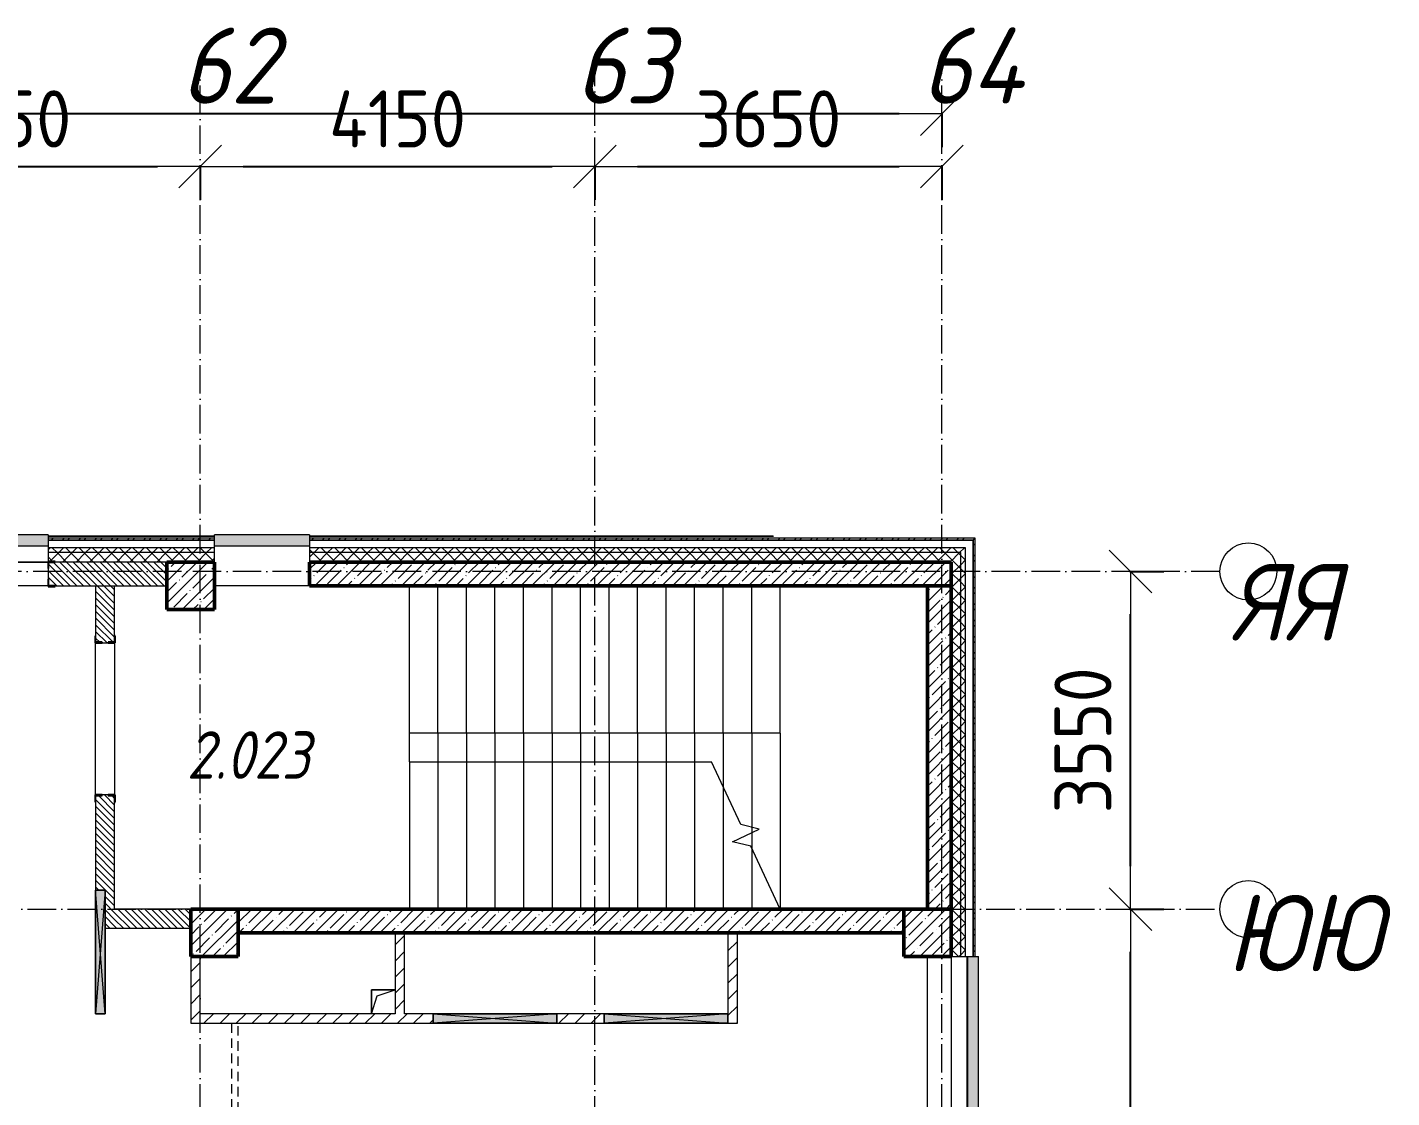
# Model space of a CAD drawing. Header units: millimetres. Extents: x 2294 to 908349, y -83289 to 219220.
# Drawn here: x 99094 to 113445, y 86073 to 97330 of the extents above; entities that cross this region are included whole.
import ezdxf

# ---------------------------------------------------------------- set-up
doc = ezdxf.new("R2010")
doc.units = ezdxf.units.MM
doc.linetypes.add('200_ШТРИХ_ш1п0_6_', pattern=[160, 100, -60])
doc.linetypes.add('50_200_ШТРИХ_1Т_ш5_п1_п1_', pattern=[700, 500, -100, 0, -100])
for name, color, linetype, lineweight in [('A-____-____-DIMS', 7, 'Continuous', 9), ('A-DETL-____-OTLN-3', 7, '200_ШТРИХ_ш1п0_6_', 9), ('A-DETL-GENF-OTLN', 7, 'Continuous', 9), ('A-FLOR-____-OTLN', 7, 'Continuous', 9), ('A-GENM-____-MCUT', 7, 'Continuous', 25), ('A-GENM-____-OTLN', 7, 'Continuous', 9), ('A-GENM-____-OTLN-1', 7, 'Continuous', 25), ('A-GLAZ-____-OTLN', 7, 'Continuous', 9), ('A-WALL-____-MCUT', 7, 'Continuous', 13), ('A-WALL-____-MCUT-1', 7, 'Continuous', 9), ('A-WALL-____-MCUT-2', 7, 'Continuous', 50), ('A-WALL-____-OTLN', 7, 'Continuous', 9), ('A-WALL-____-PATT-1', 7, 'Continuous', 9), ('A-WALL-FNSH-MCUT-1', 7, 'Continuous', 9), ('I-WALL-____-OTLN', 7, 'Continuous', 9), ('S-COLS-____-MCUT', 7, 'Continuous', 50), ('S-COLS-____-OTLN', 7, 'Continuous', 9), ('S-GRID-____-IDEN', 7, 'Continuous', 9), ('S-GRID-____-OTLN-1', 7, '50_200_ШТРИХ_1Т_ш5_п1_п1_', 9), ('S-STRS-____-MBND', 7, 'Continuous', 9), ('S-STRS-____-OTLN-1', 7, 'Continuous', 9), ('Марки помещений', 7, 'Continuous', 9)]:
    doc.layers.add(name, color=color, linetype=linetype, lineweight=lineweight)
doc.layers.add('A-GLAZ-____-OTLN-1', color=7, linetype='Continuous', lineweight=9, true_color=0xc0c0c0)
doc.styles.add('ISOCPEUR_I_2', font='isocpeui.ttf', dxfattribs={"width": 0.85, "height": 2.3})
doc.styles.add('ISOCPEUR_I_9', font='isocpeui.ttf', dxfattribs={"width": 0.9, "height": 250})
doc.styles.add('СПДС', font='isocpeur.ttf', dxfattribs={"width": 0.9})
doc.dimstyles.new('Размера А3', dxfattribs={"dimtxt": 800, "dimasz": 450, "dimexe": 350, "dimexo": 100, "dimgap": 200, "dimtad": 1, "dimdec": 0, "dimrnd": 10, "dimzin": 0, "dimdsep": 46, "dimtxsty": 'СПДС', "dimblk": 'ARROWHEAD_6', "dimcen": 1, "dimclrd": 5, "dimclre": 5, "dimclrt": 5, "dimazin": 0, "dimtfac": 1, "dimtdec": 0, "dimtmove": 2, "dimatfit": 3, "dimfxl": 1, "dimtolj": 1, "dimtzin": 0, "dimarcsym": 0})
pattern_1 = [(135, (7562.787, 6025.276), (-35.35534, -35.35534), [])]
pattern_2 = [(45, (7562.79, 6025.28), (-85.53659, 85.53659), []), (45, (7619.81, 6025.28), (-85.53659, 85.53659), [])]
pattern_3 = [(45, (7562.79, 6025.28), (-70.71068, 70.71068), []), (135, (7562.79, 6025.28), (-70.71068, -70.71068), [])]
pattern_4 = [(45, (7562.79, 6025.28), (-84.85281, 84.85281), [])]
pattern_5 = [(45, (7562.79, 6025.28), (-114.04925, 114.04925), []), (45, (7676.84, 6025.28), (-114.04925, 114.04925), [201.612, -40.322, 3.353, -36.97])]

# ---------------------------------------------------------------- blocks, each defined once
blk = doc.blocks.new('BSC_Колонна _Прямоугольная - 500х500-V103-АР1_План отверстий 2 этажа в осях 1-64_Ю-ЯЯ')
at = {"layer": 'S-COLS-____-OTLN'}
h = blk.add_hatch(dxfattribs=at)
h.set_pattern_fill('FP_116', color=256, style=0, pattern_type=2)
h.set_pattern_definition([(135, (85431.04, -93250), (-114.04925, -114.04925), []), (135, (85431.04, -93135.95), (-114.04925, -114.04925), [201.613, -40.323, 3.353, -36.97])])
h.paths.add_polyline_path([(250, 250), (-250, 250), (-250, -250), (250, -250)], flags=0)
at = {"layer": 'S-COLS-____-MCUT'}
for p, q in [((250, 250), (-250, 250)), ((-250, 250), (-250, -250)), ((250, -250), (250, 250)), ((-250, -250), (250, -250))]:
    blk.add_line(p, q, dxfattribs=at)
blk = doc.blocks.new('BSC_Колонна _Прямоугольная - 500х500-V104-АР1_План отверстий 2 этажа в осях 1-64_Ю-ЯЯ')
at = {"layer": 'S-COLS-____-OTLN'}
h = blk.add_hatch(dxfattribs=at)
h.set_pattern_fill('FP_117', color=256, style=0, pattern_type=2)
h.set_pattern_definition([(135, (81781.04, -101000), (-114.04925, -114.04925), []), (135, (81781.04, -100885.95), (-114.04925, -114.04925), [201.613, -40.323, 3.353, -36.97])])
h.paths.add_polyline_path([(250, 250), (-250, 250), (-250, -250), (250, -250)], flags=0)
at = {"layer": 'S-COLS-____-MCUT'}
for p, q in [((250, 250), (-250, 250)), ((-250, 250), (-250, -250)), ((250, -250), (250, 250)), ((-250, -250), (250, -250))]:
    blk.add_line(p, q, dxfattribs=at)
blk = doc.blocks.new('BSC_Колонна _Прямоугольная - 500х500-V148-АР1_План отверстий 2 этажа в осях 1-64_Ю-ЯЯ')
at = {"layer": 'S-COLS-____-OTLN'}
h = blk.add_hatch(dxfattribs=at)
h.set_pattern_fill('FP_162', color=256, style=0, pattern_type=2)
h.set_pattern_definition([(135, (81781.04, -93500), (-114.04925, -114.04925), []), (135, (81781.04, -93385.95), (-114.04925, -114.04925), [201.613, -40.323, 3.353, -36.97])])
h.paths.add_polyline_path([(250, 250), (-250, 250), (-250, -250), (250, -250)], flags=0)
at = {"layer": 'S-COLS-____-MCUT'}
for p, q in [((250, 250), (-250, 250)), ((-250, 250), (-250, -250)), ((250, -250), (250, 250)), ((-250, -250), (250, -250))]:
    blk.add_line(p, q, dxfattribs=at)
blk = doc.blocks.new('Отлив_СКБ - Отлив витража_120_НВФ-31885687-АР1_План отверстий 2 этажа в осях 1-64_Ю-ЯЯ')
at = {"layer": 'A-GLAZ-____-OTLN-1'}
for points in [[(0, 0), (0, -2), (1800, -2), (1800, 0), (1023, 0)], [(0, -83), (0, -120), (1800, -120), (1800, -2), (0, -2), (0, -63)]]:
    blk.add_hatch(color=256, dxfattribs=at).paths.add_polyline_path(points, flags=0)
at = {"layer": 'A-GLAZ-____-OTLN'}
for p, q in [((0, 0), (1800, 0)), ((1800, -2), (0, -2)), ((0, -120), (0, -83)), ((0, -120), (1800, -120)), ((1800, -83), (1800, -120))]:
    blk.add_line(p, q, dxfattribs=at)
blk = doc.blocks.new('Фахверк_СКБ_Уголок - 250_2700-27497298-АР1_План отверстий 2 этажа в осях 1-64_Ю-ЯЯ')
at = {"layer": 'A-GENM-____-MCUT'}
for p, q in [((200, 181), (125, 181)), ((125, 181), (125, 106)), ((131, 106), (131, 175)), ((131, 175), (200, 175)), ((200, 175), (200, 181)), ((125, 106), (131, 106)), ((131, -6), (125, -6)), ((125, -6), (125, -81)), ((125, -81), (200, -81)), ((131, -75), (131, -6)), ((200, -75), (131, -75)), ((200, -81), (200, -75))]:
    blk.add_line(p, q, dxfattribs=at)
blk = doc.blocks.new('Фахверк_СКБ_Уголок - 200_3960-28268576-АР1_План отверстий 2 этажа в осях 1-64_Ю-ЯЯ')
at = {"layer": 'A-GENM-____-MCUT'}
for p, q in [((200, 156), (125, 156)), ((125, 156), (125, 81)), ((131, 81), (131, 150)), ((131, 150), (200, 150)), ((200, 150), (200, 156)), ((125, 81), (131, 81)), ((131, 19), (125, 19)), ((125, 19), (125, -56)), ((131, -50), (131, 19)), ((125, -56), (200, -56)), ((200, -50), (131, -50)), ((200, -56), (200, -50))]:
    blk.add_line(p, q, dxfattribs=at)
blk = doc.blocks.new('154_Стойка_СКБ_Уголок - СМ-2180_200-28268025-АР1_План отверстий 2 этажа в осях 1-64_Ю-ЯЯ')
at = {"layer": 'A-GENM-____-MCUT'}
for p, q in [((125, 156), (125, 81)), ((200, 156), (125, 156)), ((131, 81), (131, 150)), ((131, 150), (200, 150)), ((200, 150), (200, 156)), ((125, 81), (131, 81)), ((131, 19), (125, 19)), ((125, 19), (125, -56)), ((131, -50), (131, 19)), ((125, -56), (200, -56)), ((200, -50), (131, -50)), ((200, -56), (200, -50))]:
    blk.add_line(p, q, dxfattribs=at)
blk = doc.blocks.new('AR_Отверстие прямоугольное _в плите_ - AR_Отверстие прямоугольное _в плите_-V183-АР1_План отверстий 2 этажа в осях 1-64_Ю-ЯЯ')
at = {"layer": 'A-GENM-____-OTLN'}
for p, q in [((125, 125), (-125, 125)), ((-125, 125), (-125, -125)), ((-125, -125), (-63, 63)), ((-63, 63), (125, 125))]:
    blk.add_line(p, q, dxfattribs=at)
blk = doc.blocks.new('Отлив_СКБ - Отлив витража_120_НВФ-31885689-АР1_План отверстий 2 этажа в осях 1-64_Ю-ЯЯ')
at = {"layer": 'A-GLAZ-____-OTLN-1'}
for points in [[(1800, 2), (1800, 120), (0, 120), (0, 2), (737, 2)], [(1800, 0), (1800, 2), (0, 2), (0, 0), (737, 0)]]:
    blk.add_hatch(color=256, dxfattribs=at).paths.add_polyline_path(points, flags=0)
at = {"layer": 'A-GLAZ-____-OTLN'}
for p, q in [((0, 83), (0, 120)), ((1800, 120), (0, 120)), ((0, 2), (1800, 2)), ((1800, 120), (1800, 83)), ((1800, 0), (0, 0))]:
    blk.add_line(p, q, dxfattribs=at)
blk = doc.blocks.new('Отлив_СКБ - Отлив витража_120_НВФ-31885289-АР1_План отверстий 2 этажа в осях 1-64_Ю-ЯЯ')
at = {"layer": 'A-GLAZ-____-OTLN-1'}
for points in [[(1000, 2), (1000, 120), (0, 120), (0, 2), (162, 2)], [(1000, 0), (1000, 2), (0, 2), (0, 0), (162, 0)]]:
    blk.add_hatch(color=256, dxfattribs=at).paths.add_polyline_path(points, flags=0)
at = {"layer": 'A-GLAZ-____-OTLN'}
for p, q in [((0, 83), (0, 120)), ((1000, 120), (0, 120)), ((0, 2), (1000, 2)), ((1000, 120), (1000, 83)), ((1000, 0), (0, 0))]:
    blk.add_line(p, q, dxfattribs=at)
blk = doc.blocks.new('AR_Отверстие прямоугольное _в стене__БезПР - AR_Отверстие прямоугольное _в стене__БезПР-36824044-АР1_План отверстий 2 этажа в осях 1-64_Ю-ЯЯ')
at = {"layer": 'A-GLAZ-____-OTLN'}
blk.add_hatch(color=256, dxfattribs=at).paths.add_polyline_path([(650, -50), (650, 50), (-650, 50), (-650, -50)], flags=0)
at = {"layer": 'A-DETL-GENF-OTLN'}
for p, q in [((-650, -50), (-650, 50)), ((-650, 50), (650, 50)), ((650, 50), (-650, -50)), ((-650, 50), (650, -50)), ((650, 50), (-650, 50)), ((-650, 50), (-650, -50)), ((650, 50), (650, -50)), ((650, -50), (650, 50)), ((650, -50), (-650, -50)), ((-650, -50), (650, -50))]:
    blk.add_line(p, q, dxfattribs=at)
blk = doc.blocks.new('AR_Отверстие прямоугольное _в стене_ - AR_Отверстие прямоугольное _в стене__ОВ-36938153-АР1_План отверстий 2 этажа в осях 1-64_Ю-ЯЯ')
at = {"layer": 'A-GLAZ-____-OTLN'}
blk.add_hatch(color=256, dxfattribs=at).paths.add_polyline_path([(650, -50), (650, 50), (-650, 50), (-650, -50)], flags=0)
at = {"layer": 'A-DETL-GENF-OTLN'}
for p, q in [((-650, -50), (-650, 50)), ((-650, 50), (650, 50)), ((650, 50), (-650, -50)), ((-650, 50), (650, -50)), ((650, 50), (-650, 50)), ((-650, 50), (-650, -50)), ((650, 50), (650, -50)), ((650, -50), (650, 50)), ((650, -50), (-650, -50)), ((-650, -50), (650, -50))]:
    blk.add_line(p, q, dxfattribs=at)
blk = doc.blocks.new('2floor')
at = {"layer": 'A-WALL-____-PATT-1'}
h = blk.add_hatch(dxfattribs=at)
h.set_pattern_fill('FP_1', color=256, style=0, pattern_type=2)
h.set_pattern_definition(pattern_3)
h.paths.add_polyline_path([(108913, 91806), (108963, 91806), (108963, 91856), (102063, 91856), (102063, 91806), (106528, 91806)], flags=0)
h.paths.add_polyline_path([(96806, 91806), (97513, 91806), (97513, 91856), (96313, 91856), (96313, 91806)], flags=0)
h.paths.add_polyline_path([(99313, 91806), (101063, 91806), (101063, 91856), (99313, 91856)], flags=0)
h.paths.add_polyline_path([(94513, 91806), (94513, 91856), (93388, 91856), (93388, 91806), (94155, 91806)], flags=0)
h.paths.add_polyline_path([(91588, 91806), (91588, 91856), (90463, 91856), (90463, 91806), (91504, 91806)], flags=0)
h.paths.add_polyline_path([(84613, 91806), (85813, 91806), (85813, 91856), (84613, 91856)], flags=0)
h.paths.add_polyline_path([(82813, 91806), (82813, 91856), (79263, 91856), (79263, 91806), (81783, 91806)], flags=0)
h.paths.add_polyline_path([(77463, 91806), (77463, 91856), (76263, 91856), (76263, 91806)], flags=0)
h.paths.add_polyline_path([(74463, 91806), (74463, 91856), (73263, 91856), (73263, 91806)], flags=0)
h.paths.add_polyline_path([(71463, 91806), (71463, 91856), (70213, 91856), (70213, 91806), (71178, 91806)], flags=0)
h.paths.add_polyline_path([(67643, 91806), (68413, 91806), (68413, 91856), (67213, 91856), (67213, 91806)], flags=0)
h.paths.add_polyline_path([(65413, 91806), (65413, 91856), (64213, 91856), (64213, 91806), (64991, 91806)], flags=0)
h.paths.add_polyline_path([(62413, 91806), (62413, 91856), (61213, 91856), (61213, 91806)], flags=0)
h.paths.add_polyline_path([(58805, 91806), (59413, 91806), (59413, 91856), (57763, 91856), (57763, 91806), (57921, 91806)], flags=0)
h = blk.add_hatch(dxfattribs=at)
h.set_pattern_fill('FP_3', color=256, style=0, pattern_type=2)
h.set_pattern_definition(pattern_2)
h.paths.add_polyline_path([(109043, 91936), (109063, 91936), (109063, 91956), (102063, 91956), (102063, 91936), (106528, 91936)], flags=0)
h.paths.add_polyline_path([(101063, 91936), (101063, 91956), (99313, 91956), (99313, 91936), (99458, 91936)], flags=0)
h.paths.add_polyline_path([(96806, 91936), (97513, 91936), (97513, 91956), (96573, 91956), (96573, 91936)], flags=0)
h = blk.add_hatch(dxfattribs=at)
h.set_pattern_fill('FP_3', color=256, style=0, pattern_type=2)
h.set_pattern_definition(pattern_2)
h.paths.add_polyline_path([(109063, 75506), (109063, 76756), (109043, 76756), (109043, 75506)], flags=0)
h.paths.add_polyline_path([(109043, 78556), (109063, 78556), (109063, 79756), (109043, 79756), (109043, 79394)], flags=0)
h.paths.add_polyline_path([(109063, 81556), (109063, 82756), (109043, 82756), (109043, 81556)], flags=0)
h.paths.add_polyline_path([(109063, 84556), (109063, 85756), (109043, 85756), (109043, 84556)], flags=0)
h.paths.add_polyline_path([(109063, 87556), (109063, 91936), (109043, 91936), (109043, 87556)], flags=0)
h = blk.add_hatch(dxfattribs=at)
h.set_pattern_fill('FP_1', color=256, style=0, pattern_type=2)
h.set_pattern_definition(pattern_3)
h.paths.add_polyline_path([(108813, 91706), (108913, 91706), (108913, 91806), (102063, 91806), (102063, 91706), (106528, 91706)], flags=0)
h.paths.add_polyline_path([(100563, 91706), (101063, 91706), (101063, 91806), (99313, 91806), (99313, 91712), (99388, 91712), (99388, 91706), (99458, 91706)], flags=0)
h.paths.add_polyline_path([(96806, 91706), (97438, 91706), (97438, 91712), (97513, 91712), (97513, 91806), (96313, 91806), (96313, 91706)], flags=0)
h.paths.add_polyline_path([(94155, 91706), (94438, 91706), (94438, 91712), (94513, 91712), (94513, 91806), (93388, 91806), (93388, 91712), (93463, 91712), (93463, 91706)], flags=0)
h.paths.add_polyline_path([(91504, 91706), (91513, 91706), (91513, 91712), (91588, 91712), (91588, 91806), (90463, 91806), (90463, 91706), (90963, 91706)], flags=0)
h.paths.add_polyline_path([(85063, 91706), (85738, 91706), (85738, 91712), (85813, 91712), (85813, 91806), (84613, 91806), (84613, 91712), (84688, 91712), (84688, 91706)], flags=0)
h.paths.add_polyline_path([(82813, 91706), (82813, 91806), (79263, 91806), (79263, 91712), (79338, 91712), (79338, 91706), (82313, 91706)], flags=0)
h.paths.add_polyline_path([(76263, 91706), (77388, 91706), (77388, 91712), (77463, 91712), (77463, 91806), (76263, 91806)], flags=0)
h.paths.add_polyline_path([(73338, 91706), (74388, 91706), (74388, 91712), (74463, 91712), (74463, 91806), (73263, 91806), (73263, 91712), (73338, 91712)], flags=0)
h.paths.add_polyline_path([(71388, 91706), (71388, 91712), (71463, 91712), (71463, 91806), (70213, 91806), (70213, 91712), (70288, 91712), (70288, 91706), (71178, 91706)], flags=0)
h.paths.add_polyline_path([(68338, 91706), (68338, 91712), (68413, 91712), (68413, 91806), (67213, 91806), (67213, 91712), (67288, 91712), (67288, 91706), (67643, 91706)], flags=0)
h.paths.add_polyline_path([(65338, 91706), (65338, 91712), (65413, 91712), (65413, 91806), (64213, 91806), (64213, 91712), (64288, 91712), (64288, 91706), (64991, 91706)], flags=0)
h.paths.add_polyline_path([(61288, 91706), (62338, 91706), (62338, 91712), (62413, 91712), (62413, 91806), (61213, 91806), (61213, 91712), (61288, 91712)], flags=0)
h.paths.add_polyline_path([(59338, 91706), (59338, 91712), (59413, 91712), (59413, 91806), (57763, 91806), (57763, 91706), (58805, 91706)], flags=0)
h = blk.add_hatch(dxfattribs=at)
h.set_pattern_fill('FP_6', color=256, style=0, pattern_type=2)
h.set_pattern_definition(pattern_1)
h.paths.add_polyline_path([(99319, 91456), (100563, 91456), (100563, 91706), (99319, 91706), (99319, 91637), (99313, 91637), (99313, 91525), (99319, 91525), (99319, 91458)], flags=0)
h.paths.add_polyline_path([(97507, 91456), (97507, 91525), (97513, 91525), (97513, 91637), (97507, 91637), (97507, 91706), (96813, 91706), (96813, 91456), (97438, 91456)], flags=0)
h = blk.add_hatch(dxfattribs=at)
h.set_pattern_fill('FP_13', color=256, style=0, pattern_type=2)
h.set_pattern_definition(pattern_5)
h.paths.add_polyline_path([(108813, 91456), (108813, 91706), (102063, 91706), (102063, 91456), (106528, 91456)], flags=0)
h = blk.add_hatch(dxfattribs=at)
h.set_pattern_fill('FP_1', color=256, style=0, pattern_type=2)
h.set_pattern_definition(pattern_3)
h.paths.add_polyline_path([(108813, 52841), (108913, 52841), (108913, 53106), (108813, 53106)], flags=0)
h.paths.add_polyline_path([(108913, 54106), (108913, 61806), (108819, 61806), (108819, 61731), (108813, 61731), (108813, 54106)], flags=0)
h.paths.add_polyline_path([(108913, 75506), (108913, 76756), (108819, 76756), (108819, 76681), (108813, 76681), (108813, 75581), (108819, 75581), (108819, 75506)], flags=0)
h.paths.add_polyline_path([(108819, 78556), (108913, 78556), (108913, 79756), (108813, 79756), (108813, 78631), (108819, 78631), (108819, 78562)], flags=0)
h.paths.add_polyline_path([(108819, 81556), (108913, 81556), (108913, 82756), (108819, 82756), (108819, 82681), (108813, 82681), (108813, 81631), (108819, 81631), (108819, 81562)], flags=0)
h.paths.add_polyline_path([(108819, 84556), (108913, 84556), (108913, 85756), (108819, 85756), (108819, 85681), (108813, 85681), (108813, 84631), (108819, 84631), (108819, 84562)], flags=0)
h.paths.add_polyline_path([(108913, 87556), (108913, 91706), (108813, 91706), (108813, 87556)], flags=0)
h = blk.add_hatch(dxfattribs=at)
h.set_pattern_fill('FP_1', color=256, style=0, pattern_type=2)
h.set_pattern_definition(pattern_3)
h.paths.add_polyline_path([(108963, 52841), (108963, 53106), (108913, 53106), (108913, 52841)], flags=0)
h.paths.add_polyline_path([(108913, 54106), (108963, 54106), (108963, 61806), (108913, 61806), (108913, 56792)], flags=0)
h.paths.add_polyline_path([(108913, 75506), (108963, 75506), (108963, 76756), (108913, 76756), (108913, 76165)], flags=0)
h.paths.add_polyline_path([(108913, 78556), (108963, 78556), (108963, 79756), (108913, 79756), (108913, 79394)], flags=0)
h.paths.add_polyline_path([(108963, 81556), (108963, 82756), (108913, 82756), (108913, 81556)], flags=0)
h.paths.add_polyline_path([(108963, 84556), (108963, 85756), (108913, 85756), (108913, 84556)], flags=0)
h.paths.add_polyline_path([(108963, 87556), (108963, 91806), (108913, 91806), (108913, 87556)], flags=0)
h = blk.add_hatch(dxfattribs=at)
h.set_pattern_fill('FP_6', color=256, style=0, pattern_type=2)
h.set_pattern_definition(pattern_1)
h.paths.add_polyline_path([(100013, 87856), (100013, 89250), (99944, 89250), (99944, 89256), (99882, 89256), (99882, 89250), (99813, 89250), (99813, 88256), (99913, 88256), (99913, 87856)], flags=0)
h.paths.add_polyline_path([(99944, 90856), (99944, 90862), (100013, 90862), (100013, 91456), (99813, 91456), (99813, 90862), (99882, 90862), (99882, 90856)], flags=0)
h = blk.add_hatch(dxfattribs=at)
h.set_pattern_fill('FP_13', color=256, style=0, pattern_type=2)
h.set_pattern_definition(pattern_5)
h.paths.add_polyline_path([(108813, 88056), (108813, 91456), (108563, 91456), (108563, 88056)], flags=0)
h = blk.add_hatch(dxfattribs=at)
h.set_pattern_fill('FP_6', color=256, style=0, pattern_type=2)
h.set_pattern_definition(pattern_1)
h.paths.add_polyline_path([(100813, 87856), (100813, 88056), (100013, 88056), (100013, 87856)], flags=0)
h = blk.add_hatch(dxfattribs=at)
h.set_pattern_fill('FP_13', color=256, style=0, pattern_type=2)
h.set_pattern_definition(pattern_5)
h.paths.add_polyline_path([(108313, 87806), (108313, 88056), (101313, 88056), (101313, 87806), (108295, 87806)], flags=0)
h = blk.add_hatch(dxfattribs=at)
h.set_pattern_fill('FP_4', color=256, style=0, pattern_type=2)
h.set_pattern_definition(pattern_4)
h.paths.add_polyline_path([(102963, 86956), (103063, 86956), (103063, 87806), (102963, 87806)], flags=0)
h = blk.add_hatch(dxfattribs=at)
h.set_pattern_fill('FP_4', color=256, style=0, pattern_type=2)
h.set_pattern_definition(pattern_4)
h.paths.add_polyline_path([(106528, 86856), (106563, 86856), (106563, 87806), (106463, 87806), (106463, 86856)], flags=0)
h = blk.add_hatch(dxfattribs=at)
h.set_pattern_fill('FP_4', color=256, style=0, pattern_type=2)
h.set_pattern_definition(pattern_4)
h.paths.add_polyline_path([(100913, 86956), (100913, 87556), (100813, 87556), (100813, 86956)], flags=0)
h = blk.add_hatch(dxfattribs=at)
h.set_pattern_fill('FP_4', color=256, style=0, pattern_type=2)
h.set_pattern_definition(pattern_4)
h.paths.add_polyline_path([(101513, 86856), (101513, 86956), (100813, 86956), (100813, 86856)], flags=0)
h = blk.add_hatch(dxfattribs=at)
h.set_pattern_fill('FP_4', color=256, style=0, pattern_type=2)
h.set_pattern_definition(pattern_4)
h.paths.add_polyline_path([(101513, 86856), (103363, 86856), (103363, 86956), (101513, 86956)], flags=0)
h.paths.add_polyline_path([(105163, 86856), (105163, 86956), (104663, 86956), (104663, 86856), (104760, 86856)], flags=0)
at = {"layer": 'A-DETL-____-OTLN-3'}
for p, q in [((101243, 86856), (101243, 85606)), ((101313, 85606), (101313, 86856))]:
    blk.add_line(p, q, dxfattribs=at)
at = {"layer": 'A-FLOR-____-OTLN'}
for p, q in [((103113, 89606), (103113, 91456)), ((102713, 87206), (102963, 87206)), ((102713, 86956), (102713, 87206))]:
    blk.add_line(p, q, dxfattribs=at)
at = {"layer": 'A-WALL-____-MCUT'}
for p, q in [((101063, 91936), (99313, 91936)), ((99313, 91936), (99313, 91712)), ((101063, 91706), (101063, 91936)), ((109043, 91936), (102063, 91936)), ((102063, 91936), (102063, 91706)), ((109043, 91706), (109043, 91936)), ((108813, 91706), (108813, 91456)), ((109043, 87556), (109043, 91706)), ((99313, 91637), (99313, 91525)), ((99388, 91456), (100563, 91456)), ((99813, 91456), (99813, 90931)), ((100013, 90931), (100013, 91456)), ((99882, 90856), (99944, 90856)), ((99813, 89181), (99813, 88256)), ((99944, 89256), (99882, 89256)), ((100013, 88056), (100013, 89181)), ((100813, 88056), (100013, 88056)), ((99913, 87856), (100813, 87856)), ((108813, 87556), (109043, 87556))]:
    blk.add_line(p, q, dxfattribs=at)
at = {"layer": 'A-WALL-____-MCUT-1'}
for p, q in [((101063, 91856), (99313, 91856)), ((108963, 91856), (102063, 91856)), ((108963, 87556), (108963, 91856)), ((101063, 91806), (99313, 91806)), ((100563, 91706), (99388, 91706)), ((108913, 91806), (102063, 91806)), ((108913, 87556), (108913, 91806))]:
    blk.add_line(p, q, dxfattribs=at)
at = {"layer": 'A-WALL-____-MCUT-2'}
for p, q in [((102063, 91706), (108813, 91706)), ((102063, 91706), (102063, 91456)), ((108813, 88056), (108813, 91706)), ((108813, 91456), (102063, 91456)), ((108563, 91456), (108563, 88056)), ((108813, 91456), (108813, 88056)), ((108313, 88056), (101313, 88056)), ((101313, 87806), (108313, 87806))]:
    blk.add_line(p, q, dxfattribs=at)
at = {"layer": 'A-WALL-____-OTLN'}
for p, q in [((99313, 91706), (97513, 91706)), ((97513, 91706), (99313, 91706)), ((99313, 91456), (97513, 91456)), ((102063, 91456), (101063, 91456)), ((108563, 85756), (108563, 87556)), ((108813, 87556), (108813, 85756))]:
    blk.add_line(p, q, dxfattribs=at)
at = {"layer": 'A-WALL-FNSH-MCUT-1'}
for p, q in [((101063, 91956), (99313, 91956)), ((99313, 91956), (99313, 91936)), ((99313, 91936), (101063, 91936)), ((101063, 91936), (101063, 91956)), ((109063, 91956), (102063, 91956)), ((102063, 91956), (102063, 91936)), ((102063, 91936), (109043, 91936)), ((109043, 91936), (109043, 87556)), ((109063, 87556), (109063, 91956)), ((102963, 87806), (102963, 86956)), ((103063, 86956), (103063, 87806)), ((106463, 87806), (106463, 86956)), ((106563, 87806), (106463, 87806)), ((106563, 86856), (106563, 87806)), ((100813, 87556), (100813, 86856)), ((100913, 86956), (100913, 87556)), ((109043, 87556), (109063, 87556)), ((100813, 86856), (103363, 86856)), ((102963, 86956), (100913, 86956)), ((103363, 86956), (103063, 86956)), ((105163, 86956), (104663, 86956)), ((104663, 86856), (105163, 86856)), ((106463, 86856), (106563, 86856))]:
    blk.add_line(p, q, dxfattribs=at)
at = {"layer": 'I-WALL-____-OTLN'}
for p, q in [((99313, 91981), (101063, 91981)), ((101063, 91975), (99313, 91975)), ((102063, 91981), (106938, 91981)), ((106944, 91975), (102063, 91975)), ((99813, 89256), (99813, 90856)), ((100013, 90856), (100013, 89256))]:
    blk.add_line(p, q, dxfattribs=at)
at = {"layer": 'S-STRS-____-MBND'}
for p, q in [((106599, 88945), (106290, 89606)), ((106510, 88765), (106793, 88897)), ((106793, 88897), (106599, 88945)), ((106704, 88718), (106510, 88765)), ((107013, 88056), (106704, 88718))]:
    blk.add_line(p, q, dxfattribs=at)
at = {"layer": 'S-STRS-____-OTLN-1'}
for p, q in [((103113, 89906), (103113, 91456)), ((103413, 91456), (103113, 91456)), ((103713, 91456), (103413, 91456)), ((103413, 89906), (103413, 91456)), ((103413, 89906), (103413, 91456)), ((104013, 91456), (103713, 91456)), ((103713, 89906), (103713, 91456)), ((103713, 89906), (103713, 91456)), ((104313, 91456), (104013, 91456)), ((104013, 89906), (104013, 91456)), ((104013, 89906), (104013, 91456)), ((104613, 91456), (104313, 91456)), ((104313, 89906), (104313, 91456)), ((104313, 89906), (104313, 91456)), ((104913, 91456), (104613, 91456)), ((104613, 89906), (104613, 91456)), ((104613, 89906), (104613, 91456)), ((105213, 91456), (104913, 91456)), ((104913, 89906), (104913, 91456)), ((104913, 89906), (104913, 91456)), ((105513, 91456), (105213, 91456)), ((105213, 89906), (105213, 91456)), ((105213, 89906), (105213, 91456)), ((105813, 91456), (105513, 91456)), ((105513, 89906), (105513, 91456)), ((105513, 89906), (105513, 91456)), ((106113, 91456), (105813, 91456)), ((105813, 89906), (105813, 91456)), ((105813, 89906), (105813, 91456)), ((106413, 91456), (106113, 91456)), ((106113, 89906), (106113, 91456)), ((106113, 89906), (106113, 91456)), ((106713, 91456), (106413, 91456)), ((106413, 89906), (106413, 91456)), ((106413, 89906), (106413, 91456)), ((107013, 91456), (106713, 91456)), ((106713, 89906), (106713, 91456)), ((106713, 89906), (106713, 91456)), ((108563, 91456), (107013, 91456)), ((107013, 89906), (107013, 91456)), ((107013, 89906), (107013, 91456)), ((103413, 89906), (103113, 89906)), ((103713, 89906), (103413, 89906)), ((103413, 89906), (103413, 89606)), ((103413, 89906), (103413, 89606)), ((104013, 89906), (103713, 89906)), ((103713, 89906), (103713, 89606)), ((103713, 89906), (103713, 89606)), ((104313, 89906), (104013, 89906)), ((104013, 89906), (104013, 89606)), ((104013, 89906), (104013, 89606)), ((104613, 89906), (104313, 89906)), ((104313, 89906), (104313, 89606)), ((104313, 89906), (104313, 89606)), ((104913, 89906), (104613, 89906)), ((104613, 89906), (104613, 89606)), ((104613, 89906), (104613, 89606)), ((105213, 89906), (104913, 89906)), ((104913, 89906), (104913, 89606)), ((104913, 89906), (104913, 89606)), ((105513, 89906), (105213, 89906)), ((105213, 89906), (105213, 89606)), ((105213, 89906), (105213, 89606)), ((105813, 89906), (105513, 89906)), ((105513, 89906), (105513, 89606)), ((105513, 89906), (105513, 89606)), ((106113, 89906), (105813, 89906)), ((105813, 89906), (105813, 89606)), ((105813, 89906), (105813, 89606)), ((106413, 89906), (106113, 89906)), ((106113, 89906), (106113, 89606)), ((106113, 89906), (106113, 89606)), ((106713, 89906), (106413, 89906)), ((106413, 89906), (106413, 89343)), ((106413, 89906), (106413, 89343)), ((107013, 89906), (106713, 89906)), ((106713, 89906), (106713, 88917)), ((106713, 89906), (106713, 88917)), ((107013, 89906), (107013, 88056)), ((107013, 89906), (107013, 88056)), ((103113, 89606), (103113, 88056)), ((103113, 89606), (103413, 89606)), ((103113, 89606), (103113, 88056)), ((103413, 89606), (103713, 89606)), ((103413, 89606), (103413, 88056)), ((103413, 89606), (103413, 88056)), ((103713, 89606), (104013, 89606)), ((103713, 89606), (103713, 88056)), ((103713, 89606), (103713, 88056)), ((104013, 89606), (104313, 89606)), ((104013, 89606), (104013, 88056)), ((104013, 89606), (104013, 88056)), ((104313, 89606), (104613, 89606)), ((104313, 89606), (104313, 88056)), ((104313, 89606), (104313, 88056)), ((104613, 89606), (104913, 89606)), ((104613, 89606), (104613, 88056)), ((104613, 89606), (104613, 88056)), ((104913, 89606), (105213, 89606)), ((104913, 89606), (104913, 88056)), ((104913, 89606), (104913, 88056)), ((105213, 89606), (105513, 89606)), ((105213, 89606), (105213, 88056)), ((105213, 89606), (105213, 88056)), ((105513, 89606), (105813, 89606)), ((105513, 89606), (105513, 88056)), ((105513, 89606), (105513, 88056)), ((105813, 89606), (106113, 89606)), ((105813, 89606), (105813, 88056)), ((105813, 89606), (105813, 88056)), ((106113, 89606), (106290, 89606)), ((106113, 89606), (106113, 88056)), ((106113, 89606), (106113, 88056)), ((106413, 89343), (106413, 88056)), ((106413, 89343), (106413, 88056)), ((106713, 88917), (106713, 88860)), ((106713, 88917), (106713, 88860)), ((106713, 88860), (106713, 88700)), ((106713, 88860), (106713, 88700)), ((106713, 88700), (106713, 88056)), ((106713, 88700), (106713, 88056))]:
    blk.add_line(p, q, dxfattribs=at)
at = {"layer": 'A-GENM-____-OTLN'}
blk.add_blockref('AR_Отверстие прямоугольное _в плите_ - AR_Отверстие прямоугольное _в плите_-V183-АР1_План отверстий 2 этажа в осях 1-64_Ю-ЯЯ', (102838, 87081), dxfattribs=at)
at = {"layer": 'A-GENM-____-OTLN-1'}
blk.add_blockref('Фахверк_СКБ_Уголок - 250_2700-27497298-АР1_План отверстий 2 этажа в осях 1-64_Ю-ЯЯ', (99188, 91531), dxfattribs=at)
for name, p, rotation in [('Фахверк_СКБ_Уголок - 200_3960-28268576-АР1_План отверстий 2 этажа в осях 1-64_Ю-ЯЯ', (99963, 90731), 90), ('154_Стойка_СКБ_Уголок - СМ-2180_200-28268025-АР1_План отверстий 2 этажа в осях 1-64_Ю-ЯЯ', (99863, 89381), 270)]:
    blk.add_blockref(name, p, dxfattribs=dict(at, rotation=rotation))
at = {"layer": 'A-GLAZ-____-OTLN'}
for name, p in [('Отлив_СКБ - Отлив витража_120_НВФ-31885689-АР1_План отверстий 2 этажа в осях 1-64_Ю-ЯЯ', (97513, 91873)), ('Отлив_СКБ - Отлив витража_120_НВФ-31885289-АР1_План отверстий 2 этажа в осях 1-64_Ю-ЯЯ', (101063, 91873)), ('AR_Отверстие прямоугольное _в стене__БезПР - AR_Отверстие прямоугольное _в стене__БезПР-36824044-АР1_План отверстий 2 этажа в осях 1-64_Ю-ЯЯ', (104013, 86906)), ('AR_Отверстие прямоугольное _в стене__БезПР - AR_Отверстие прямоугольное _в стене__БезПР-36824044-АР1_План отверстий 2 этажа в осях 1-64_Ю-ЯЯ', (105813, 86906))]:
    blk.add_blockref(name, p, dxfattribs=at)
for name, p, rotation in [('AR_Отверстие прямоугольное _в стене_ - AR_Отверстие прямоугольное _в стене__ОВ-36938153-АР1_План отверстий 2 этажа в осях 1-64_Ю-ЯЯ', (99863, 87606), 270), ('Отлив_СКБ - Отлив витража_120_НВФ-31885687-АР1_План отверстий 2 этажа в осях 1-64_Ю-ЯЯ', (108980, 85756), 90)]:
    blk.add_blockref(name, p, dxfattribs=dict(at, rotation=rotation))
at = {"layer": 'S-COLS-____-OTLN', "rotation": 269.9999999999997}
for name, p in [('BSC_Колонна _Прямоугольная - 500х500-V103-АР1_План отверстий 2 этажа в осях 1-64_Ю-ЯЯ', (100813, 91456)), ('BSC_Колонна _Прямоугольная - 500х500-V148-АР1_План отверстий 2 этажа в осях 1-64_Ю-ЯЯ', (101063, 87806)), ('BSC_Колонна _Прямоугольная - 500х500-V104-АР1_План отверстий 2 этажа в осях 1-64_Ю-ЯЯ', (108563, 87806))]:
    blk.add_blockref(name, p, dxfattribs=at)
at = {"layer": 'Марки помещений', "insert": (100771, 89926), "char_height": 500, "width": 785.65, "attachment_point": 1, "style": 'ISOCPEUR_I_2'}
blk.add_mtext('2.023', dxfattribs=at)
blk = doc.blocks.new('Ось сетки - Круг_Ø6_00__ISO-2_5_0_9K_-25732049-АР1_План отверстий 3 этажа в осях 1-64_Ю-ЯЯ')
at = {"layer": 'S-GRID-____-IDEN'}
blk.add_circle((0, 0), 3, dxfattribs=at)
blk = doc.blocks.new('ARROWHEAD_6')
at = {"color": 0, "linetype": 'Continuous'}
for p, q in [((-0.5, -0.5), (0.5, 0.5)), ((0, 0), (-1, 0))]:
    blk.add_line(p, q, dxfattribs=at)
blk = doc.blocks.new('*D2676')
at = {"layer": 'A-____-____-DIMS', "color": 0, "lineweight": -2, "transparency": 16777216}
for p, q in [((254684, 95872), (254684, 95516)), ((255134, 95866), (258484, 95866)), ((258934, 95872), (258934, 95516))]:
    blk.add_line(p, q, dxfattribs=at)
at = {"layer": 'Defpoints', "color": 0, "transparency": 16777216}
for p in [(254684, 95972), (258934, 95972), (258934, 95866)]:
    blk.add_point(p, dxfattribs=at)
at = {"layer": 'A-____-____-DIMS', "color": 0, "lineweight": -2, "transparency": 16777216, "xscale": 450, "yscale": 450, "zscale": 450, "rotation": 180}
blk.add_blockref('ARROWHEAD_6', (254684, 95866), dxfattribs=at)
at = {"layer": 'A-____-____-DIMS', "color": 0, "lineweight": -2, "transparency": 16777216, "xscale": 450, "yscale": 450, "zscale": 450}
blk.add_blockref('ARROWHEAD_6', (258934, 95866), dxfattribs=at)
at = {"layer": 'A-____-____-DIMS', "color": 0, "transparency": 16777216, "insert": (256809, 96366), "char_height": 600, "attachment_point": 5, "style": 'СПДС'}
blk.add_mtext('\\A1;4250', dxfattribs=at)
blk = doc.blocks.new('*D2677')
at = {"layer": 'A-____-____-DIMS', "color": 0, "lineweight": -2, "transparency": 16777216}
for p, q in [((258934, 95872), (258934, 95516)), ((259384, 95866), (262634, 95866)), ((263084, 95872), (263084, 95516))]:
    blk.add_line(p, q, dxfattribs=at)
at = {"layer": 'Defpoints', "color": 0, "transparency": 16777216}
for p in [(258934, 95972), (263084, 95972), (263084, 95866)]:
    blk.add_point(p, dxfattribs=at)
at = {"layer": 'A-____-____-DIMS', "color": 0, "lineweight": -2, "transparency": 16777216, "xscale": 450, "yscale": 450, "zscale": 450, "rotation": 180}
blk.add_blockref('ARROWHEAD_6', (258934, 95866), dxfattribs=at)
at = {"layer": 'A-____-____-DIMS', "color": 0, "lineweight": -2, "transparency": 16777216, "xscale": 450, "yscale": 450, "zscale": 450}
blk.add_blockref('ARROWHEAD_6', (263084, 95866), dxfattribs=at)
at = {"layer": 'A-____-____-DIMS', "color": 0, "transparency": 16777216, "insert": (261009, 96366), "char_height": 600, "attachment_point": 5, "style": 'СПДС'}
blk.add_mtext('\\A1;4150', dxfattribs=at)
blk = doc.blocks.new('*D2678')
at = {"layer": 'A-____-____-DIMS', "color": 0, "lineweight": -2, "transparency": 16777216}
for p, q in [((263084, 95872), (263084, 95516)), ((263534, 95866), (266284, 95866)), ((266734, 95872), (266734, 95516))]:
    blk.add_line(p, q, dxfattribs=at)
at = {"layer": 'Defpoints', "color": 0, "transparency": 16777216}
for p in [(263084, 95972), (266734, 95972), (266734, 95866)]:
    blk.add_point(p, dxfattribs=at)
at = {"layer": 'A-____-____-DIMS', "color": 0, "lineweight": -2, "transparency": 16777216, "xscale": 450, "yscale": 450, "zscale": 450, "rotation": 180}
blk.add_blockref('ARROWHEAD_6', (263084, 95866), dxfattribs=at)
at = {"layer": 'A-____-____-DIMS', "color": 0, "lineweight": -2, "transparency": 16777216, "xscale": 450, "yscale": 450, "zscale": 450}
blk.add_blockref('ARROWHEAD_6', (266734, 95866), dxfattribs=at)
at = {"layer": 'A-____-____-DIMS', "color": 0, "transparency": 16777216, "insert": (264909, 96366), "char_height": 600, "attachment_point": 5, "style": 'СПДС'}
blk.add_mtext('\\A1;3650', dxfattribs=at)
blk = doc.blocks.new('*D2679')
at = {"layer": 'A-____-____-DIMS', "color": 0, "lineweight": -2, "transparency": 16777216}
for p, q in [((163234, 96424), (163234, 96068)), ((163684, 96418), (213680, 96418)), ((266284, 96418), (216132, 96418)), ((266734, 96424), (266734, 96068))]:
    blk.add_line(p, q, dxfattribs=at)
at = {"layer": 'Defpoints', "color": 0, "transparency": 16777216}
for p in [(163234, 96524), (266734, 96524), (266734, 96418)]:
    blk.add_point(p, dxfattribs=at)
at = {"layer": 'A-____-____-DIMS', "color": 0, "lineweight": -2, "transparency": 16777216, "xscale": 450, "yscale": 450, "zscale": 450, "rotation": 180}
blk.add_blockref('ARROWHEAD_6', (163234, 96418), dxfattribs=at)
at = {"layer": 'A-____-____-DIMS', "color": 0, "lineweight": -2, "transparency": 16777216, "xscale": 450, "yscale": 450, "zscale": 450}
blk.add_blockref('ARROWHEAD_6', (266734, 96418), dxfattribs=at)
at = {"layer": 'A-____-____-DIMS', "color": 0, "transparency": 16777216, "insert": (213880, 96978), "char_height": 600, "attachment_point": 1, "line_spacing_factor": 1.149209, "style": 'СПДС'}
blk.add_mtext('\\A1;103500', dxfattribs=at)
blk = doc.blocks.new('*D2694')
at = {"layer": 'A-____-____-DIMS', "color": 0, "lineweight": -2, "transparency": 16777216}
for p, q in [((268712, 88056), (269068, 88056)), ((268718, 82056), (268718, 87606)), ((268712, 81606), (269068, 81606))]:
    blk.add_line(p, q, dxfattribs=at)
at = {"layer": 'Defpoints', "color": 0, "transparency": 16777216}
for p in [(268612, 88056), (268718, 88056), (268612, 81606)]:
    blk.add_point(p, dxfattribs=at)
at = {"layer": 'A-____-____-DIMS', "color": 0, "lineweight": -2, "transparency": 16777216, "xscale": 450, "yscale": 450, "zscale": 450}
for p, rotation in [((268718, 88056), 90), ((268718, 81606), 270)]:
    blk.add_blockref('ARROWHEAD_6', p, dxfattribs=dict(at, rotation=rotation))
at = {"layer": 'A-____-____-DIMS', "color": 0, "transparency": 16777216, "insert": (268218, 84831), "char_height": 600, "attachment_point": 5, "rotation": 90, "style": 'СПДС'}
blk.add_mtext('\\A1;6450', dxfattribs=at)
blk = doc.blocks.new('*D2695')
at = {"layer": 'A-____-____-DIMS', "color": 0, "lineweight": -2, "transparency": 16777216}
for p, q in [((268712, 91606), (269068, 91606)), ((268718, 88506), (268718, 91156)), ((268712, 88056), (269068, 88056))]:
    blk.add_line(p, q, dxfattribs=at)
at = {"layer": 'Defpoints', "color": 0, "transparency": 16777216}
for p in [(268612, 91606), (268718, 91606), (268612, 88056)]:
    blk.add_point(p, dxfattribs=at)
at = {"layer": 'A-____-____-DIMS', "color": 0, "lineweight": -2, "transparency": 16777216, "xscale": 450, "yscale": 450, "zscale": 450}
for p, rotation in [((268718, 91606), 90), ((268718, 88056), 270)]:
    blk.add_blockref('ARROWHEAD_6', p, dxfattribs=dict(at, rotation=rotation))
at = {"layer": 'A-____-____-DIMS', "color": 0, "transparency": 16777216, "insert": (268218, 89831), "char_height": 600, "attachment_point": 5, "rotation": 90, "style": 'СПДС'}
blk.add_mtext('\\A1;3550', dxfattribs=at)
blk = doc.blocks.new('3osi')
at = {"layer": 'S-GRID-____-OTLN-1', "color": 251, "ltscale": 0.6, "true_color": 0x636466}
for p, q in [((258933.5, 46006.3), (258933.5, 96918.1)), ((263083.5, 55542), (263083.5, 96918.1)), ((266733.5, 46006.3), (266733.5, 96918.1)), ((269657.9, 91606.3), (160914.7, 91606.3)), ((160914.7, 88056.3), (269657.9, 88056.3))]:
    blk.add_line(p, q, dxfattribs=at)
at = {"layer": 'S-GRID-____-IDEN', "xscale": 99.99999999999993, "yscale": 99.99999999999993, "zscale": 99.99999999999993}
for p, rotation in [((269957.9, 91606.3), 89.9999999999998), ((269957.9, 88056.3), 269.9999999999995)]:
    blk.add_blockref('Ось сетки - Круг_Ø6_00__ISO-2_5_0_9K_-25732049-АР1_План отверстий 3 этажа в осях 1-64_Ю-ЯЯ', p, dxfattribs=dict(at, rotation=rotation))
at = {"layer": 'S-GRID-____-IDEN', "char_height": 800, "attachment_point": 1, "style": 'ISOCPEUR_I_9'}
for s, insert, width in [('62', (258728.6, 97326.9), 404.05), ('63', (262878.6, 97326.9), 404.05), ('64', (266519.6, 97326.9), 425.696), ('ЯЯ', (269772.8, 91682.4), 447.342), ('ЮЮ', (269732.1, 88203), 533.924)]:
    blk.add_mtext(s, dxfattribs=dict(at, insert=insert, width=width))
at = {"layer": 'A-____-____-DIMS'}
dim = blk.add_linear_dim(base=(266733.5, 96417.9), p1=(163233.5, 96524), p2=(266733.5, 96524), dimstyle='Размера А3', override={"dimtxt": 600, "dimclrd": 0, "dimclre": 0, "dimclrt": 0}, dxfattribs=at)
dim.commit()
dim.dimension.update_dxf_attribs({"geometry": '*D2679', "text_midpoint": (214906.4, 96577.9), "dimtype": 160})
for base, p1, p2, picture, middle in [((258933.5, 95865.7), (254683.5, 95971.8), (258933.5, 95971.8), '*D2676', (256808.5, 96365.7)), ((263083.5, 95865.7), (258933.5, 95971.8), (263083.5, 95971.8), '*D2677', (261008.5, 96365.7)), ((266733.5, 95865.7), (263083.5, 95971.8), (266733.5, 95971.8), '*D2678', (264908.5, 96365.7))]:
    dim = blk.add_linear_dim(base=base, p1=p1, p2=p2, dimstyle='Размера А3', override={"dimtxt": 600, "dimclrd": 0, "dimclre": 0, "dimclrt": 0}, dxfattribs=at)
    dim.commit()
    dim.dimension.update_dxf_attribs({"geometry": picture, "text_midpoint": middle})
for base, p1, p2, picture, middle in [((268717.7, 91606.3), (268611.7, 88056.3), (268611.7, 91606.3), '*D2695', (268217.7, 89831.3)), ((268717.7, 88056.3), (268611.7, 81606.3), (268611.7, 88056.3), '*D2694', (268217.7, 84831.3))]:
    dim = blk.add_linear_dim(base=base, p1=p1, p2=p2, angle=90, dimstyle='Размера А3', override={"dimtxt": 600, "dimclrd": 0, "dimclre": 0, "dimclrt": 0}, dxfattribs=at)
    dim.commit()
    dim.dimension.update_dxf_attribs({"geometry": picture, "text_midpoint": middle})

msp = doc.modelspace()

# ---------------------------------------------------------------- block references
for name, p in [('3osi', (-158020.7, 0)), ('2floor', (0, 0))]:
    msp.add_blockref(name, p)

doc.saveas('drawing.dxf')
